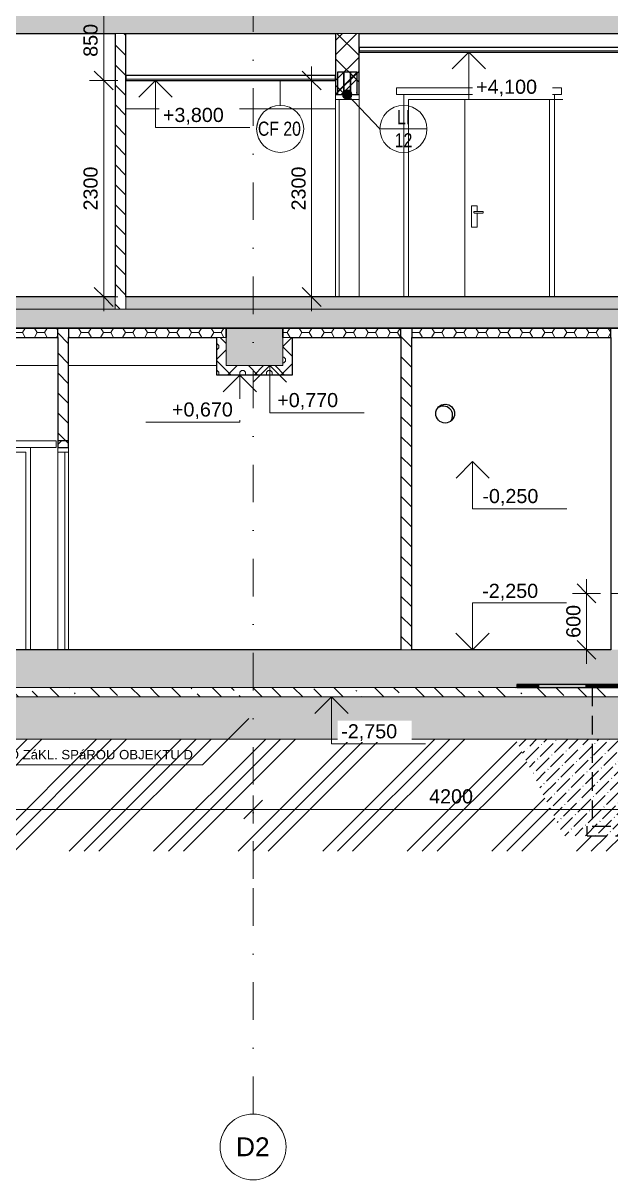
# Model space of a CAD drawing. Header units: millimetres. Extents: x 51291 to 245431, y -8645 to 72638.
# Drawn here: x 88856 to 95098, y -7883 to 4410 of the extents above; entities that cross this region are included whole.
import ezdxf

# ---------------------------------------------------------------- set-up
doc = ezdxf.new("R2010")
doc.units = ezdxf.units.MM
for name, pattern in [('HA_Dash_3mm-S1mm', [300, 200, -100]), ('HA_DashDot_10mm-S3mm', [1000, 400, -300, 0, -300]), ('HA_Dot-S4mm', [400, 0, -400])]:
    doc.linetypes.add(name, pattern=pattern)
for name, color, linetype, lineweight in [('A-____-____-DIMS', 9, 'Continuous', 5), ('A-____-____-DIMS-100', 9, 'Continuous', 5), ('A-CLNG-____-IDEN', 9, 'Continuous', 9), ('A-CLNG-____-MCUT', 9, 'Continuous', 25), ('A-CLNG-____-PATT', 9, 'Continuous', 25), ('A-DETL-____-HDLN', 9, 'HA_Dash_3mm-S1mm', 25), ('A-DETL-____-OTLN', 9, 'Continuous', 25), ('A-DETL-____-THIN', 9, 'Continuous', 9), ('A-DETL-GENF-OTLN', 9, 'Continuous', 9), ('A-DOOR-____-MCUT', 9, 'Continuous', 9), ('A-DOOR-____-OTLN', 9, 'Continuous', 9), ('A-DOOR-FRAM-MCUT', 9, 'Continuous', 9), ('A-DOOR-FRAM-OTLN', 9, 'Continuous', 9), ('A-FLOR-____-MCUT', 9, 'Continuous', 25), ('A-FLOR-____-PATT', 9, 'Continuous', 25), ('A-FLOR-LEVL-OTLN', 9, 'Continuous', 9), ('A-GENM-____-IDEN', 9, 'Continuous', 9), ('A-GENM-____-MCUT', 9, 'Continuous', 25), ('A-GENM-____-OTLN', 9, 'Continuous', 9), ('A-WALL-____-MCUT', 9, 'Continuous', 25), ('A-WALL-____-OTLN', 9, 'Continuous', 9), ('A-WALL-____-PATT', 9, 'Continuous', 25), ('G-____-____-DIMS', 9, 'Continuous', 5), ('G-____-____-TEXT', 9, 'Continuous', 5), ('I-FURN-____-OTLN', 9, 'Continuous', 9), ('I-WALL-____-MCUT', 9, 'Continuous', 25), ('I-WALL-____-OTLN', 9, 'Continuous', 9), ('S-BEAM-____-MCUT', 9, 'Continuous', 25), ('S-BEAM-____-OTLN', 9, 'Continuous', 9), ('S-GRID-____-IDEN', 9, 'Continuous', 9), ('S-GRID-____-OTLN', 9, 'Continuous', 5)]:
    doc.layers.add(name, color=color, linetype=linetype, lineweight=lineweight)
doc.styles.add('Arial', font='arial.ttf', dxfattribs={"height": 200})
doc.styles.add('Arial_1', font='arial.ttf', dxfattribs={"height": 150})
doc.styles.add('Arial_2', font='arial.ttf', dxfattribs={"height": 100})
doc.styles.add('Arial_3', font='arial.ttf', dxfattribs={"width": 0.8, "height": 150})
doc.dimstyles.new('Inner_Dimensions', dxfattribs={"dimscale": 304.8, "dimtxt": 153.03891, "dimasz": 0.656168, "dimexe": 0.492126, "dimexo": 0.0625, "dimgap": 0.065617, "dimtad": 1, "dimdec": 0, "dimzin": 0, "dimdsep": 46, "dimtxsty": 'Arial_1', "dimblk1": 'OBLIQUE', "dimblk2": 'OBLIQUE', "dimsah": 1, "dimcen": 0.09, "dimdle": 0.492126, "dimazin": 0, "dimtfac": 1, "dimtdec": 4, "dimtix": 1, "dimtmove": 0, "dimatfit": 3, "dimfxl": 0.492126, "dimfxlon": 1, "dimtvp": 1, "dimtolj": 1, "dimtzin": 0, "dimlwd": 9, "dimlwe": 9, "dimarcsym": 2})
pattern_1 = [(45, (-4372.11, 1865.4), (-176.777, 176.777), []), (45, (-4301.4, 1865.4), (-176.777, 176.777), []), (45, (-4159.98, 1865.4), (-106.066, 247.487), [100, -50, 3.353, -46.647])]
pattern_2 = [(135, (86778.3, 1865.4), (-106.066, -106.066), [])]
pattern_3 = [(0, (86778.3, 1865.4), (117.187, 67.658), [78.125, -156.25]), (120, (86778.3, 1865.4), (-117.18755, 67.6588), [78.125, -156.25]), (60, (86778.3, 1865.4), (0.00045, 135.3168), [0, -156.25, 78.125, 0])]
pattern_4 = [(45, (86778.3, 1865.4), (41.4322, 151.91765), [195.312, -39.062, 3.353, -35.71])]

# ---------------------------------------------------------------- blocks, each defined once
blk = doc.blocks.new('HA_DR_Single_Swing_Solid - In_BJ_900x2100_Vstup-2000314-ŘEZ D-D OBJEKT D')
at = {"layer": 'A-DOOR-____-MCUT', "color": 250}
for p, q in [((1023, 3600), (1023, 1500)), ((1063, 3600), (1023, 3600)), ((1063, 1500), (1063, 3600)), ((1023, 1500), (1063, 1500))]:
    blk.add_line(p, q, dxfattribs=at)
at = {"layer": 'A-DOOR-FRAM-MCUT', "color": 250}
for p, q in [((1023, 3650), (1023, 3600)), ((1273, 3650), (1023, 3650)), ((1023, 3600), (1273, 3600)), ((1273, 3600), (1273, 3650))]:
    blk.add_line(p, q, dxfattribs=at)
at = {"layer": 'A-DOOR-FRAM-OTLN', "color": 250}
blk.add_line((1273, 3600), (1273, 1500), dxfattribs=at)
blk = doc.blocks.new('HA_DR_Double_Swing_Solid_wCasing - In_OBJ_1500x2100_900-1771115-ŘEZ D-D OBJEKT D')
at = {"layer": 'A-DOOR-____-OTLN', "color": 250}
for p, q in [((2398, 3600), (2398, 1500)), ((2398, 1500), (2398, 3600)), ((2468, 2470), (2468, 2240)), ((2528, 2470), (2468, 2470)), ((2528, 2407), (2528, 2470)), ((2593, 2407), (2498, 2407)), ((2498, 2392), (2593, 2392)), ((2528, 2240), (2528, 2393)), ((2468, 2240), (2528, 2240))]:
    blk.add_line(p, q, dxfattribs=at)
for start_param, end_param in [(0, 1.570796), (1.570796, 3.141593)]:
    blk.add_ellipse((2593, 2400), major_axis=(0, 7.5), ratio=0.000002, start_param=start_param, end_param=end_param, dxfattribs=at)
for points, knots in [([(2491, 2400), (2491, 2401), (2491, 2402), (2491, 2403), (2492, 2404), (2492, 2404), (2493, 2405), (2493, 2405), (2494, 2406), (2494, 2406), (2495, 2407), (2495, 2407), (2496, 2407), (2496, 2407), (2497, 2407), (2497, 2407), (2498, 2407), (2498, 2407), (2498, 2407)], [0, 0, 0, 0, 0.0833333, 0.125, 0.1666667, 0.2083333, 0.2291667, 0.25, 0.2916667, 0.3333333, 0.3541667, 0.375, 0.3958333, 0.4166667, 0.4375, 0.4583333, 0.4791667, 0.5, 0.5, 0.5, 0.5]), ([(2498, 2392), (2498, 2392), (2498, 2393), (2497, 2393), (2497, 2393), (2496, 2393), (2496, 2393), (2495, 2393), (2495, 2393), (2494, 2394), (2494, 2394), (2493, 2394), (2493, 2395), (2493, 2395), (2492, 2396), (2492, 2396), (2491, 2397), (2491, 2398), (2491, 2399), (2491, 2400)], [0.5, 0.5, 0.5, 0.5, 0.5208333, 0.5416667, 0.5625, 0.5833333, 0.6041667, 0.625, 0.6458333, 0.6666667, 0.6875, 0.7083333, 0.75, 0.7708333, 0.7916667, 0.8333333, 0.875, 0.9166667, 1, 1, 1, 1])]:
    blk.add_open_spline(points, degree=3, knots=knots, dxfattribs=at)
at = {"layer": 'A-DOOR-FRAM-OTLN', "color": 250}
for p, q in [((1798, 1500), (1798, 3600)), ((1798, 3600), (3298, 3600)), ((3298, 1500), (3298, 3600))]:
    blk.add_line(p, q, dxfattribs=at)
blk = doc.blocks.new('NAB_Šatní_skříň_ADNS - 600x2000xšířka-1653405-ŘEZ D-D OBJEKT D')
at = {"layer": 'I-FURN-____-OTLN', "color": 250}
blk.add_line((-1202, 3500), (1023, 3500), dxfattribs=at)
blk = doc.blocks.new('TB_Porotherm KP11_5_1750mm - TB_Porotherm KP11_5_1750mm-1842302-ŘEZ D-D OBJEKT D')
at = {"layer": 'A-GENM-____-OTLN', "color": 250}
for p, q in [((1673, 3650), (1673, 3721)), ((1673, 3721), (3423, 3721)), ((3423, 3721), (3423, 3650)), ((3423, 3650), (1673, 3650))]:
    blk.add_line(p, q, dxfattribs=at)
blk = doc.blocks.new('TB_Porotherm KP7_1250mm - TB_Porotherm KP7_1250mm-V36-ŘEZ D-D OBJEKT D')
at = {"layer": 'A-GENM-____-OTLN', "lineweight": 5}
h = blk.add_hatch(dxfattribs=at)
h.set_pattern_fill('FP_27', color=256, style=0, pattern_type=2)
h.set_pattern_definition(pattern_1)
h.paths.add_polyline_path([(1183, 3650), (1183, 3888), (1113, 3888), (1113, 3650)])
at = {"layer": 'A-GENM-____-MCUT', "color": 10}
for p, q in [((1183, 3888), (1113, 3888)), ((1113, 3888), (1113, 3650)), ((1183, 3650), (1183, 3888)), ((1113, 3650), (1183, 3650))]:
    blk.add_line(p, q, dxfattribs=at)
blk = doc.blocks.new('TB_Porotherm KP7_1250mm - TB_Porotherm KP7_1250mm-V37-ŘEZ D-D OBJEKT D')
at = {"layer": 'A-GENM-____-OTLN', "lineweight": 5}
h = blk.add_hatch(dxfattribs=at)
h.set_pattern_fill('FP_27', color=256, style=0, pattern_type=2)
h.set_pattern_definition(pattern_1)
h.paths.add_polyline_path([(1253, 3650), (1253, 3888), (1183, 3888), (1183, 3650)])
at = {"layer": 'A-GENM-____-MCUT', "color": 10}
for p, q in [((1253, 3888), (1183, 3888)), ((1183, 3888), (1183, 3650)), ((1253, 3650), (1253, 3888)), ((1183, 3650), (1253, 3650))]:
    blk.add_line(p, q, dxfattribs=at)
blk = doc.blocks.new('TB_Porotherm KP7_1250mm - TB_Porotherm KP7_1250mm-V38-ŘEZ D-D OBJEKT D')
at = {"layer": 'A-GENM-____-OTLN', "lineweight": 5}
h = blk.add_hatch(dxfattribs=at)
h.set_pattern_fill('FP_27', color=256, style=0, pattern_type=2)
h.set_pattern_definition(pattern_1)
h.paths.add_polyline_path([(1113, 3650), (1113, 3888), (1043, 3888), (1043, 3650)])
at = {"layer": 'A-GENM-____-MCUT', "color": 10}
for p, q in [((1113, 3888), (1043, 3888)), ((1043, 3888), (1043, 3650)), ((1113, 3650), (1113, 3888)), ((1043, 3650), (1113, 3650))]:
    blk.add_line(p, q, dxfattribs=at)
blk = doc.blocks.new('185-01_OBJEKT D_Central_rvt-2-ŘEZ D-D OBJEKT D')
at = {"layer": 'A-FLOR-____-PATT', "lineweight": 9}
for points in [[(9251, 4300), (22158, 4300), (22158, 4520), (-5302, 4520), (-5302, 4300), (8692, 4300)], [(22158, 1170), (22158, 1370), (-5662, 1370), (-5662, 1170), (22118, 1170)]]:
    blk.add_hatch(color=254, dxfattribs=at).paths.add_polyline_path(points)
at = {"layer": 'A-FLOR-____-PATT', "lineweight": 5}
h = blk.add_hatch(color=7, dxfattribs=at)
h.paths.add_polyline_path([(-5302, 1370), (-1317, 1370), (-1317, 1500), (-5302, 1500), (-5302, 1387)])
h.paths.add_polyline_path([(21558, 1370), (21798, 1370), (21798, 1500), (-1202, 1500), (-1202, 1370), (20999, 1370)])
at = {"layer": 'A-WALL-____-PATT', "lineweight": 5}
h = blk.add_hatch(dxfattribs=at)
h.set_pattern_fill('FP_21', color=50, style=0, pattern_type=2)
h.set_pattern_definition([(135, (-4372.11, 1865.4), (-106.066, -106.066), [])])
h.paths.add_polyline_path([(-1317, 1370), (-1202, 1370), (-1202, 4300), (-1317, 4300), (-1317, 1500)])
h = blk.add_hatch(dxfattribs=at)
h.set_pattern_fill('FP_24', color=8, style=0, pattern_type=2)
h.set_pattern_definition([(45, (-4372.1, 1865.4), (-212.132, 212.132), []), (45, (-4222.1, 1865.4), (-212.132, 212.132), []), (315, (-4372.11, 1865.4), (141.4214, 141.4214), [])])
h.paths.add_polyline_path([(1273, 3650), (1273, 4300), (1023, 4300), (1023, 3650)])
at = {"layer": 'A-CLNG-____-MCUT', "color": 10}
for p, q in [((12218, 4152), (1273, 4152)), ((1273, 4152), (1273, 4100)), ((1273, 4100), (12218, 4100)), ((1023, 3852), (-1202, 3852)), ((-1202, 3852), (-1202, 3800)), ((1023, 3800), (1023, 3852)), ((-1202, 3800), (1023, 3800))]:
    blk.add_line(p, q, dxfattribs=at)
at = {"layer": 'A-CLNG-____-MCUT', "color": 250, "lineweight": 9}
for p, q in [((12218, 4116), (1273, 4116)), ((1023, 3816), (-1202, 3816))]:
    blk.add_line(p, q, dxfattribs=at)
at = {"layer": 'A-FLOR-____-MCUT', "color": 10}
for p, q in [((-5302, 4300), (-1317, 4300)), ((-1202, 4300), (1023, 4300)), ((1273, 4300), (12218, 4300)), ((-1317, 1500), (-5302, 1500)), ((20998, 1500), (-1202, 1500)), ((-5662, 1170), (22158, 1170))]:
    blk.add_line(p, q, dxfattribs=at)
at = {"layer": 'A-FLOR-____-MCUT', "color": 250, "lineweight": 9}
for p, q in [((-1317, 1370), (-1317, 1500)), ((-1202, 1500), (-1202, 1370)), ((-1317, 1370), (-5302, 1370)), ((-1202, 1370), (-1317, 1370)), ((21798, 1370), (-1202, 1370))]:
    blk.add_line(p, q, dxfattribs=at)
at = {"layer": 'A-WALL-____-MCUT', "color": 250, "lineweight": 9}
for p, q in [((-1202, 4300), (-1317, 4300)), ((1273, 4300), (1023, 4300)), ((-1317, 1500), (-1317, 1370)), ((-1202, 1370), (-1202, 1500)), ((-1317, 1370), (-1202, 1370))]:
    blk.add_line(p, q, dxfattribs=at)
at = {"layer": 'I-WALL-____-MCUT', "color": 10}
for p, q in [((-1317, 4300), (-1317, 1500)), ((-1202, 1500), (-1202, 4300)), ((1023, 4300), (1023, 3650)), ((1273, 3650), (1273, 4300)), ((1023, 3650), (1273, 3650))]:
    blk.add_line(p, q, dxfattribs=at)
at = {"layer": 'I-WALL-____-OTLN', "color": 250}
for p, q in [((1748, 1500), (1748, 3650)), ((1748, 3650), (3348, 3650)), ((3348, 3650), (3348, 1500))]:
    blk.add_line(p, q, dxfattribs=at)
at = {"layer": 'A-DOOR-____-OTLN', "color": 250, "lineweight": 9}
for name in ['HA_DR_Single_Swing_Solid - In_BJ_900x2100_Vstup-2000314-ŘEZ D-D OBJEKT D', 'HA_DR_Double_Swing_Solid_wCasing - In_OBJ_1500x2100_900-1771115-ŘEZ D-D OBJEKT D']:
    blk.add_blockref(name, (0, 0), dxfattribs=at)
at = {"layer": 'A-GENM-____-OTLN', "color": 250, "lineweight": 9}
for name in ['TB_Porotherm KP7_1250mm - TB_Porotherm KP7_1250mm-V38-ŘEZ D-D OBJEKT D', 'TB_Porotherm KP7_1250mm - TB_Porotherm KP7_1250mm-V36-ŘEZ D-D OBJEKT D', 'TB_Porotherm KP7_1250mm - TB_Porotherm KP7_1250mm-V37-ŘEZ D-D OBJEKT D', 'TB_Porotherm KP11_5_1750mm - TB_Porotherm KP11_5_1750mm-1842302-ŘEZ D-D OBJEKT D']:
    blk.add_blockref(name, (0, 0), dxfattribs=at)
at = {"layer": 'I-FURN-____-OTLN', "color": 250, "lineweight": 9}
blk.add_blockref('NAB_Šatní_skříň_ADNS - 600x2000xšířka-1653405-ŘEZ D-D OBJEKT D', (0, 0), dxfattribs=at)
blk = doc.blocks.new('HA_DR_Single_Swing_Solid - In_800x2100_SKLEP-2273963-ŘEZ D-D OBJEKT D')
at = {"layer": 'A-DOOR-____-MCUT'}
for p, q in [((-1812, -150), (-1852, -150)), ((-1852, -150), (-1852, -2250)), ((-1812, -2250), (-1812, -150)), ((-1852, -2250), (-1812, -2250))]:
    blk.add_line(p, q, dxfattribs=at)
at = {"layer": 'A-DOOR-FRAM-MCUT'}
for p, q in [((-1812, -100), (-1927, -100)), ((-1927, -100), (-1927, -150)), ((-1812, -150), (-1812, -100)), ((-1927, -150), (-1812, -150))]:
    blk.add_line(p, q, dxfattribs=at)
at = {"layer": 'A-DOOR-FRAM-OTLN'}
blk.add_line((-1927, -2250), (-1927, -150), dxfattribs=at)
blk = doc.blocks.new('HA_DR_Single_Swing_Solid - In_800x2100_SKLEP-V21-ŘEZ D-D OBJEKT D')
at = {"layer": 'A-DOOR-FRAM-OTLN'}
blk.add_line((-1927, -150), (-1927, -150), dxfattribs=at)
blk = doc.blocks.new('HA_DR_Single_Swing_Solid - In_800x2100_SKLEP-V22-ŘEZ D-D OBJEKT D')
at = {"layer": 'A-DOOR-FRAM-OTLN'}
for p, q in [((-3117, -100), (-3117, -2250)), ((-2217, -100), (-3117, -100)), ((-2217, -100), (-2217, -2250)), ((-3067, -2250), (-3067, -150)), ((-3067, -150), (-2267, -150)), ((-2267, -2250), (-2267, -150))]:
    blk.add_line(p, q, dxfattribs=at)
blk = doc.blocks.new('TB_Porotherm KP11_5_1250mm - TB_Porotherm KP11_5_1250mm-2113159-ŘEZ D-D OBJEKT D')
at = {"layer": 'A-GENM-____-OTLN', "lineweight": 5}
h = blk.add_hatch(dxfattribs=at)
h.set_pattern_fill('FP_27', color=256, style=0, pattern_type=2)
h.set_pattern_definition(pattern_1)
h.paths.add_polyline_path([(-1812, -100), (-1812, -29), (-1927, -29), (-1927, -100)])
at = {"layer": 'A-GENM-____-MCUT'}
for p, q in [((-1812, -29), (-1927, -29)), ((-1927, -29), (-1927, -100)), ((-1927, -100), (-1812, -100)), ((-1812, -100), (-1812, -29))]:
    blk.add_line(p, q, dxfattribs=at)
blk = doc.blocks.new('TB_Porotherm KP11_5_1250mm - TB_Porotherm KP11_5_1250mm-V65-ŘEZ D-D OBJEKT D')
at = {"layer": 'A-GENM-____-OTLN'}
for p, q in [((-3192, -100), (-3192, -29)), ((-3192, -29), (-1942, -29)), ((-3192, -100), (-1942, -100)), ((-1942, -29), (-1942, -100))]:
    blk.add_line(p, q, dxfattribs=at)
blk = doc.blocks.new('HA_GM_Opening_Circle_WallBased - Default-2285243-ŘEZ D-D OBJEKT D')
at = {"layer": 'A-DETL-GENF-OTLN', "lineweight": 25}
blk.add_circle((2188, 260), 100, dxfattribs=at)
blk.add_arc((2168, 240), 100, 323.1301, 126.8699, dxfattribs=at)
blk = doc.blocks.new('Grid - Radius 3_5mm-353793-ŘEZ D-D OBJEKT D')
at = {"layer": 'S-GRID-____-IDEN'}
blk.add_circle((-5402, -7533), 350, dxfattribs=at)
blk = doc.blocks.new('Spot Elevations - Default-792506-ŘEZ D-D OBJEKT D')
at = {"layer": 'G-____-____-DIMS', "lineweight": 9}
for p, q in [((5929, -1150), (4929, -1150)), ((4929, -1150), (4929, -1650)), ((4752, -1473), (4929, -1650)), ((4929, -1650), (5106, -1473))]:
    blk.add_line(p, q, dxfattribs=at)
blk = doc.blocks.new('Spot Elevations - Flipped-794089-ŘEZ D-D OBJEKT D')
at = {"layer": 'G-____-____-DIMS', "lineweight": 9}
for p, q in [((5062, 11123), (5238, 11300)), ((5238, 11300), (5415, 11123)), ((5238, 10800), (5238, 11300)), ((6238, 10800), (5238, 10800))]:
    blk.add_line(p, q, dxfattribs=at)
blk = doc.blocks.new('DIMBLOCK70-ŘEZ D-D OBJEKT D')
at = {"layer": 'A-____-____-DIMS-100', "lineweight": 9}
for p, q in [((94840, -1650), (94740, -1550)), ((94840, -1500), (94840, -2400)), ((94990, -1650), (94690, -1650)), ((94840, -1650), (94940, -1750)), ((94840, -1650), (94990, -1650)), ((94840, -2250), (94740, -2150)), ((94990, -2250), (94690, -2250)), ((94840, -2250), (94940, -2350)), ((94840, -2250), (94990, -2250))]:
    blk.add_line(p, q, dxfattribs=at)
at = {"layer": 'A-____-____-DIMS-100', "color": 0, "lineweight": 9, "insert": (94625, -2123), "char_height": 150, "width": 415.32, "attachment_point": 1, "rotation": 90, "line_spacing_factor": 0.941778, "style": 'Arial_1'}
blk.add_mtext('600', dxfattribs=at)
blk = doc.blocks.new('_Oblique')
at = {"color": 0, "linetype": 'ByBlock', "lineweight": -2}
blk.add_line((-0.5, -0.5), (0.5, 0.5), dxfattribs=at)
blk = doc.blocks.new('DIMBLOCK77-ŘEZ D-D OBJEKT D')
at = {"layer": 'A-____-____-DIMS-100', "lineweight": 9}
for p, q in [((85749, -3797), (85749, -4097)), ((85749, -3947), (85749, -3797)), ((91299, -3797), (91299, -4097)), ((91299, -3947), (91299, -3797)), ((85749, -3947), (85849, -3847)), ((91299, -3947), (91399, -3847)), ((85749, -3947), (85649, -4047)), ((85749, -3947), (91299, -3947)), ((91299, -3947), (91199, -4047))]:
    blk.add_line(p, q, dxfattribs=at)
at = {"layer": 'A-____-____-DIMS-100', "color": 0, "lineweight": 9, "insert": (88293, -3732), "char_height": 150, "width": 553.77, "attachment_point": 1, "line_spacing_factor": 0.941778, "style": 'Arial_1'}
blk.add_mtext('5550', dxfattribs=at)
blk = doc.blocks.new('DIMBLOCK78-ŘEZ D-D OBJEKT D')
at = {"layer": 'A-____-____-DIMS-100', "lineweight": 9}
for p, q in [((91299, -3797), (91299, -4097)), ((91299, -3947), (91299, -3797)), ((95498, -3797), (95498, -4097)), ((95498, -3947), (95498, -3797)), ((91299, -3947), (91399, -3847)), ((95498, -3947), (95598, -3847)), ((91299, -3947), (91199, -4047)), ((91299, -3947), (95498, -3947)), ((95498, -3947), (95398, -4047))]:
    blk.add_line(p, q, dxfattribs=at)
at = {"layer": 'A-____-____-DIMS-100', "color": 0, "lineweight": 9, "insert": (93168, -3732), "char_height": 150, "width": 553.77, "attachment_point": 1, "line_spacing_factor": 0.941778, "style": 'Arial_1'}
blk.add_mtext('4200', dxfattribs=at)
blk = doc.blocks.new('HA_Tag_Ceiling - Group _ Type Mark-1822524-ŘEZ D-D OBJEKT D')
at = {"layer": 'A-CLNG-____-IDEN'}
blk.add_line((-789, 9586), (-774, 9671), dxfattribs=at)
blk.add_circle((-539, 9586), 250, dxfattribs=at)
blk = doc.blocks.new('DIMBLOCK110-ŘEZ D-D OBJEKT D')
at = {"layer": 'A-____-____-DIMS-100', "lineweight": 9}
for p, q in [((89712, 4650), (89612, 4750)), ((89862, 4650), (89562, 4650)), ((89712, 4650), (89712, 3800)), ((89712, 4650), (89812, 4550)), ((89712, 4650), (89862, 4650)), ((89712, 3800), (89612, 3900)), ((89862, 3800), (89562, 3800)), ((89712, 3800), (89812, 3700)), ((89712, 3800), (89862, 3800))]:
    blk.add_line(p, q, dxfattribs=at)
at = {"layer": 'A-____-____-DIMS-100', "color": 0, "lineweight": 9, "insert": (89497, 4052), "char_height": 150, "width": 415.32, "attachment_point": 1, "rotation": 90, "line_spacing_factor": 0.941778, "style": 'Arial_1'}
blk.add_mtext('850', dxfattribs=at)
blk = doc.blocks.new('DIMBLOCK111-ŘEZ D-D OBJEKT D')
at = {"layer": 'A-____-____-DIMS-100', "lineweight": 9}
for p, q in [((89712, 3800), (89612, 3900)), ((89862, 3800), (89562, 3800)), ((89712, 3800), (89712, 1350)), ((89712, 3800), (89812, 3700)), ((89712, 3800), (89862, 3800)), ((89712, 1500), (89612, 1600)), ((89862, 1500), (89562, 1500)), ((89712, 1500), (89812, 1400)), ((89712, 1500), (89862, 1500))]:
    blk.add_line(p, q, dxfattribs=at)
at = {"layer": 'A-____-____-DIMS-100', "color": 0, "lineweight": 9, "insert": (89497, 2419), "char_height": 150, "width": 553.77, "attachment_point": 1, "rotation": 90, "line_spacing_factor": 0.941778, "style": 'Arial_1'}
blk.add_mtext('2300', dxfattribs=at)
blk = doc.blocks.new('DIMBLOCK115-ŘEZ D-D OBJEKT D')
at = {"layer": 'A-____-____-DIMS-100', "lineweight": 9}
for p, q in [((91920, 3950), (91920, 1350)), ((91920, 3800), (91820, 3900)), ((92070, 3800), (91770, 3800)), ((91920, 3800), (92020, 3700)), ((91920, 3800), (92070, 3800)), ((91920, 1500), (91820, 1600)), ((92070, 1500), (91770, 1500)), ((91920, 1500), (92020, 1400)), ((91920, 1500), (92070, 1500))]:
    blk.add_line(p, q, dxfattribs=at)
at = {"layer": 'A-____-____-DIMS-100', "color": 0, "lineweight": 9, "insert": (91706, 2419), "char_height": 150, "width": 553.77, "attachment_point": 1, "rotation": 90, "line_spacing_factor": 0.941778, "style": 'Arial_1'}
blk.add_mtext('2300', dxfattribs=at)
blk = doc.blocks.new('HA_TAG_GM_Products - Generic-588599-ŘEZ D-D OBJEKT D')
at = {"layer": 'A-GENM-____-IDEN'}
blk.add_line((-6294, 2137), (-5794, 2137), dxfattribs=at)
blk.add_circle((-6044, 2137), 250, dxfattribs=at)

msp = doc.modelspace()

# ---------------------------------------------------------------- hatches: boundary and pattern name
at = {"layer": 'A-CLNG-____-PATT', "lineweight": 5}
h = msp.add_hatch(dxfattribs=at)
h.set_pattern_fill('FP_29', color=256, style=0, pattern_type=2)
h.set_pattern_definition(pattern_3)
h.paths.add_polyline_path([(89223.5, 1070), (89223.5, 1170), (87743.5, 1170), (87743.5, 1070), (88654.4, 1070)])
h = msp.add_hatch(dxfattribs=at)
h.set_pattern_fill('FP_29', color=256, style=0, pattern_type=2)
h.set_pattern_definition(pattern_3)
h.paths.add_polyline_path([(90892, 1070), (91013.6, 1070), (91013.6, 1170), (89338.5, 1170), (89338.5, 1070), (89773.2, 1070)])
h = msp.add_hatch(dxfattribs=at)
h.set_pattern_fill('FP_29', color=256, style=0, pattern_type=2)
h.set_pattern_definition(pattern_3)
h.paths.add_polyline_path([(92868.4, 1070), (92868.4, 1170), (91613.6, 1170), (91613.6, 1070), (92010.8, 1070)])
h = msp.add_hatch(dxfattribs=at)
h.set_pattern_fill('FP_29', color=256, style=0, pattern_type=2)
h.set_pattern_definition(pattern_3)
h.paths.add_polyline_path([(95098.4, 1070), (95098.4, 1170), (92983.4, 1170), (92983.4, 1070), (94248.4, 1070)])
h = msp.add_hatch(dxfattribs=at)
h.set_pattern_fill('FP_31', color=256, angle=-270, style=0, pattern_type=2)
h.set_pattern_definition([(270, (99333.5, -2620), (1000, 6e-14), []), (270, (99323.5, -2620), (1000, 6e-14), []), (270, (99313.5, -2620), (1000, 6e-14), []), (270, (99303.5, -2620), (1000, 6e-14), []), (270, (99293.5, -2620), (1000, 6e-14), []), (270, (99283.5, -2620), (1000, 6e-14), []), (270, (99273.5, -2620), (1000, 6e-14), []), (270, (99263.5, -2620), (1000, 6e-14), []), (270, (99253.5, -2620), (1000, 6e-14), []), (270, (99243.5, -2620), (1000, 6e-14), []), (270, (99233.5, -2620), (1000, 6e-14), []), (270, (99223.5, -2620), (1000, 6e-14), []), (270, (99213.5, -2620), (1000, 6e-14), []), (270, (99203.5, -2620), (1000, 6e-14), []), (270, (99193.5, -2620), (1000, 6e-14), []), (270, (99183.5, -2620), (1000, 6e-14), []), (270, (99173.5, -2620), (1000, 6e-14), []), (270, (99163.5, -2620), (1000, 6e-14), []), (270, (99153.5, -2620), (1000, 6e-14), []), (270, (99143.5, -2620), (1000, 6e-14), []), (270, (99133.5, -2620), (1000, 6e-14), []), (270, (99123.5, -2620), (1000, 6e-14), []), (270, (99113.5, -2620), (1000, 6e-14), []), (270, (99103.5, -2620), (1000, 6e-14), []), (270, (99093.5, -2620), (1000, 6e-14), []), (270, (99083.5, -2620), (1000, 6e-14), []), (270, (99073.5, -2620), (1000, 6e-14), []), (270, (99063.5, -2620), (1000, 6e-14), []), (270, (99053.5, -2620), (1000, 6e-14), []), (270, (99043.5, -2620), (1000, 6e-14), []), (270, (99033.5, -2620), (1000, 6e-14), []), (270, (99023.5, -2620), (1000, 6e-14), []), (270, (99013.5, -2620), (1000, 6e-14), []), (270, (99003.5, -2620), (1000, 6e-14), []), (270, (98993.5, -2620), (1000, 6e-14), []), (270, (98983.5, -2620), (1000, 6e-14), []), (270, (98973.5, -2620), (1000, 6e-14), []), (270, (98963.5, -2620), (1000, 6e-14), []), (270, (98953.5, -2620), (1000, 6e-14), []), (270, (98943.5, -2620), (1000, 6e-14), []), (270, (98933.5, -2620), (1000, 6e-14), []), (270, (98923.5, -2620), (1000, 6e-14), []), (270, (98913.5, -2620), (1000, 6e-14), []), (270, (98903.5, -2620), (1000, 6e-14), []), (270, (98893.5, -2620), (1000, 6e-14), []), (270, (98883.5, -2620), (1000, 6e-14), []), (270, (98873.5, -2620), (1000, 6e-14), []), (270, (98863.5, -2620), (1000, 6e-14), []), (270, (98853.5, -2620), (1000, 6e-14), []), (270, (98843.5, -2620), (1000, 6e-14), []), (270, (98833.5, -2620), (1000, 6e-14), [])])
h.paths.add_polyline_path([(94098.4, -2650), (95498.4, -2650), (95498.4, -2620), (94098.4, -2620)])
at = {"layer": 'A-DETL-GENF-OTLN', "lineweight": 5}
h = msp.add_hatch(dxfattribs=at)
h.set_pattern_fill('FP_33', color=50, style=0, pattern_type=2)
h.set_pattern_definition([(45, (86778.3, 1865.4), (-449.013, 449.013), []), (45, (86937.05, 1865.4), (0, 898.026), []), (45, (86619.55, 1865.4), (0, 898.026), [])])
h.paths.add_polyline_path([(99842.4, -4390.7), (114228.6, -4390.7), (114228.6, -2600), (114093.6, -2600), (113653.1, -2590.5), (113325.9, -2556.1), (112957.2, -2648), (112607.9, -2560.9), (112451.2, -2600), (112003.4, -2631.7), (111844.2, -2615), (111558.9, -2522.3), (111170.8, -2619.1), (110233.1, -2553.5), (109760.4, -2636.9), (109263.1, -2584.6), (108405.3, -2645.4), (106286.6, -2571.4), (106048.4, -2600), (105778.7, -2600), (105628.2, -2618.1), (105369.6, -2590.9), (101870.7, -2675.6), (101755, -2537.7), (101253.9, -2600), (100633.9, -2645.9), (100333.2, -2536.5), (99748.2, -2598.8), (99440.9, -2600), (98840.9, -3200), (98328.4, -4225), (94598.4, -4225), (94085.9, -3200), (84548.6, -3200), (84548.6, -4390.7), (98840.9, -4390.7)])
h.paths.add_polyline_path([(117743.2, -4390.7), (117743.2, 1482.7), (117197.7, 1501.8), (117197.7, 1493.5), (117479.6, 1488.6), (117388.7, 449.5), (117388.7, 250), (116688.6, 250), (116688.6, 451.2), (116607.9, 1374.2), (115670.5, 1374.2), (114474.5, 1415.9), (114258.6, 1200), (114588.6, 1200), (114588.6, -4390.7), (114723.6, -4390.7)])
h.paths.add_polyline_path([(81941.7, -4390.7), (84248.6, -4390.7), (84248.6, -500), (84548.6, -500), (82978.8, 1069.8), (82878.1, 1068.7), (82797.7, 150), (82797.7, -50), (82146.1, -50), (82146.1, 151.2), (82068.5, 1038), (81941.7, 1033.6), (81941.7, -4359.2)])
h.paths.add_polyline_path([(82596.1, 150), (82597.7, 150), (82597.7, 1276.6), (82596.1, 1276.5), (82596.1, 449.5)])
h.paths.add_polyline_path([(82316.1, 150), (82316.1, 1046.6), (82307.5, 1046.3), (82307.5, 150)])
h = msp.add_hatch(dxfattribs=at)
h.set_pattern_fill('FP_22', color=50, style=0, pattern_type=2)
h.set_pattern_definition([(45, (86849, 1865.4), (-141.421, 141.421), []), (0, (87074.35, 1931.64), (141.421, 141.421), [25, -257.843]), (45, (87099.35, 1931.64), (-141.421, 141.421), [25, -175]), (90, (87117.03, 1949.32), (-141.421, 141.421), [25, -257.843]), (135, (87117.03, 1974.32), (-141.421, -141.421), [25, -175]), (0, (87074.35, 1992), (141.421, 141.421), [25, -257.843]), (45, (87056.67, 1974.32), (-141.421, 141.421), [25, -175]), (90, (87056.67, 1949.32), (-141.421, 141.421), [25, -257.843]), (135, (87074.35, 1931.64), (-141.421, -141.421), [25, -175]), (135, (87041.85, 1865.4), (-141.421, -141.421), [])])
h.paths.add_polyline_path([(91713.6, 670), (91713.6, 1070), (91613.6, 1070), (91613.6, 770), (91013.6, 770), (91013.6, 1070), (90913.6, 1070), (90913.6, 670), (91013.6, 670)])
h = msp.add_hatch(dxfattribs=at)
h.set_pattern_fill('FP_35', color=50, style=0, pattern_type=2)
h.set_pattern_definition(pattern_4)
h.paths.add_polyline_path([(98328.4, -4225), (98840.9, -3200), (99440.9, -2600), (96098.4, -2600), (95498.4, -3200), (94085.9, -3200), (94598.4, -4225), (97604.8, -4225)])
h = msp.add_hatch(dxfattribs=at)
h.set_pattern_fill('FP_35', color=50, style=0, pattern_type=2)
h.set_pattern_definition(pattern_4)
h.paths.add_polyline_path([(84548.6, -3200), (95498.4, -3200), (95948.4, -2750), (84548.6, -2750)])
at = {"layer": 'A-FLOR-____-PATT', "lineweight": 9}
msp.add_hatch(color=256, dxfattribs=at).paths.add_polyline_path([(95498.4, -2650), (95498.4, -2250), (85488.6, -2250), (85488.6, -2650), (95367.2, -2650)])
at = {"layer": 'A-FLOR-____-PATT', "lineweight": 5}
h = msp.add_hatch(dxfattribs=at)
h.set_pattern_fill('FP_28', color=256, style=0, pattern_type=2)
h.set_pattern_definition([(315, (86778.3, 1865.4), (215.526, 215.526), []), (315, (86778.3, 2068.6), (215.526, 215.526), [127, -76.2, 12.7, -76.2, -127]), (315, (86778.3, 2068.6), (215.526, 215.526), [-292.1, 127, 0])])
h.paths.add_polyline_path([(85488.6, -2750), (95498.4, -2750), (95498.4, -2650), (85488.6, -2650)])
at = {"layer": 'A-GENM-____-IDEN'}
h = msp.add_hatch(color=256, dxfattribs=at)
edge = h.paths.add_edge_path()
edge.add_arc((92298.6, 3650), 50, 0, 360)
at = {"layer": 'A-WALL-____-PATT', "lineweight": 5}
h = msp.add_hatch(dxfattribs=at)
h.set_pattern_fill('FP_21', color=256, style=0, pattern_type=2)
h.set_pattern_definition(pattern_2)
h.paths.add_polyline_path([(89338.5, -100), (89338.5, 1170), (89223.5, 1170), (89223.5, -100)])
h = msp.add_hatch(dxfattribs=at)
h.set_pattern_fill('FP_21', color=256, style=0, pattern_type=2)
h.set_pattern_definition(pattern_2)
h.paths.add_polyline_path([(92868.4, -2250), (92983.4, -2250), (92983.4, 1170), (92868.4, 1170), (92868.4, -2050.9)])
at = {"layer": 'S-BEAM-____-OTLN', "lineweight": 5}
msp.add_hatch(color=256, dxfattribs=at).paths.add_polyline_path([(91013.6, 770), (91613.6, 770), (91613.6, 1170), (91013.6, 1170), (91013.6, 1070)])

# ---------------------------------------------------------------- linework, layer by layer
at = {"layer": 'A-CLNG-____-IDEN'}
msp.add_line((91586.1, 3800), (91586.1, 3535.8), dxfattribs=at)
at = {"layer": 'A-CLNG-____-MCUT'}
for p, q in [((89223.5, 1170), (87743.5, 1170)), ((89223.5, 1070), (89223.5, 1170)), ((91013.6, 1170), (89338.5, 1170)), ((89338.5, 1170), (89338.5, 1070)), ((91013.6, 1070), (91013.6, 1170)), ((92868.4, 1170), (91613.6, 1170)), ((91613.6, 1170), (91613.6, 1070)), ((92868.4, 1070), (92868.4, 1170)), ((95098.4, 1170), (92983.4, 1170)), ((92983.4, 1170), (92983.4, 1070)), ((95098.4, 1070), (95098.4, 1170)), ((87743.5, 1070), (89223.5, 1070)), ((89338.5, 1070), (90913.6, 1070)), ((91713.6, 1070), (92868.4, 1070)), ((92983.4, 1070), (95098.4, 1070)), ((95498.4, -2620), (94098.4, -2620)), ((94098.4, -2620), (94098.4, -2650)), ((94098.4, -2650), (95498.4, -2650))]:
    msp.add_line(p, q, dxfattribs=at)
at = {"layer": 'A-DETL-____-HDLN'}
for p, q in [((94898.4, -2650), (94898.4, -4125)), ((94848.4, -4225), (94848.4, -4125)), ((94898.4, -4125), (98028.4, -4125)), ((94848.4, -4225), (98118.4, -4225))]:
    msp.add_line(p, q, dxfattribs=at)
at = {"layer": 'A-DETL-____-OTLN'}
for p, q in [((90913.6, 670), (90913.6, 1070)), ((91713.6, 1070), (91713.6, 670)), ((91013.6, 670), (90913.6, 670)), ((91713.6, 670), (91013.6, 670))]:
    msp.add_line(p, q, dxfattribs=at)
at = {"layer": 'A-DETL-____-THIN'}
for p, q in [((90913.6, 1070), (91013.6, 1070)), ((91013.6, 1070), (91013.6, 770)), ((91613.6, 770), (91613.6, 1070)), ((91613.6, 1070), (91713.6, 1070)), ((91013.6, 770), (91613.6, 770)), ((95498.4, -2750), (84705.7, -2750)), ((91254.7, -2978.5), (90759.8, -3473.5)), ((85155.7, -3200), (95498.4, -3200)), ((90759.8, -3473.5), (85839.8, -3473.5))]:
    msp.add_line(p, q, dxfattribs=at)
at = {"layer": 'A-FLOR-____-MCUT'}
for p, q in [((95098.4, -1650), (95098.4, -2050)), ((92868.4, -2250), (85738.6, -2250)), ((95098.4, -2250), (92983.4, -2250))]:
    msp.add_line(p, q, dxfattribs=at)
at = {"layer": 'A-FLOR-____-MCUT', "lineweight": 9}
for p, q in [((95298.4, -1650), (95098.4, -1650)), ((85488.6, -2650), (94098.4, -2650))]:
    msp.add_line(p, q, dxfattribs=at)
at = {"layer": 'A-FLOR-LEVL-OTLN', "linetype": 'HA_Dot-S4mm', "lineweight": 5}
msp.add_line((80522, 1500), (117427.4, 1500), dxfattribs=at)
at = {"layer": 'A-GENM-____-IDEN'}
msp.add_line((92298.6, 3650), (92645.2, 3285.8), dxfattribs=at)
msp.add_circle((92298.6, 3650), 50, dxfattribs=at)
at = {"layer": 'A-WALL-____-MCUT'}
msp.add_line((95098.4, -2050), (95098.4, -2250), dxfattribs=at)
at = {"layer": 'A-WALL-____-MCUT', "lineweight": 9}
msp.add_line((92868.4, -2250), (92983.4, -2250), dxfattribs=at)
at = {"layer": 'A-WALL-____-OTLN'}
for start, end in [(0, 180), (180, 360), (156.68787, 161.97703), (138.02297, 143.31213), (96.68787, 101.97703), (78.02297, 83.31213), (36.68787, 41.97703), (18.02297, 23.31213), (198.02297, 203.31213), (216.68787, 221.97703), (258.02297, 263.31213), (276.68787, 281.97703), (318.02297, 323.31213), (336.68787, 341.97703)]:
    msp.add_arc((93338.4, 260), 100, start, end, dxfattribs=at)
at = {"layer": 'G-____-____-DIMS', "lineweight": 9}
for p, q in [((91109, 670), (91140.7, 670)), ((91140.7, 670), (91158.8, 670))]:
    msp.add_line(p, q, dxfattribs=at)
at = {"layer": 'I-WALL-____-MCUT'}
for p, q in [((89338.5, 1170), (89223.5, 1170)), ((92983.4, 1170), (92868.4, 1170)), ((95298.4, 1170), (95098.4, 1170)), ((89223.5, 1070), (89223.5, -100)), ((89338.5, -100), (89338.5, 1070)), ((92868.4, 1070), (92868.4, -2250)), ((92983.4, -2250), (92983.4, 1070)), ((95098.4, 1070), (95098.4, -1650)), ((89223.5, -100), (89338.5, -100))]:
    msp.add_line(p, q, dxfattribs=at)
at = {"layer": 'I-WALL-____-OTLN'}
for p, q in [((90913.6, 770), (89338.5, 770)), ((88033.4, -100), (88933.4, -100)), ((88933.4, -100), (88933.4, -2250))]:
    msp.add_line(p, q, dxfattribs=at)
at = {"layer": 'S-BEAM-____-MCUT'}
for p, q in [((91013.6, 1170), (91013.6, 1070)), ((91613.6, 1170), (91013.6, 1170)), ((91613.6, 1070), (91613.6, 1170))]:
    msp.add_line(p, q, dxfattribs=at)
at = {"layer": 'S-BEAM-____-OTLN'}
for p, q in [((87743.5, 770), (89223.5, 770)), ((89338.5, 770), (90913.6, 770))]:
    msp.add_line(p, q, dxfattribs=at)
at = {"layer": 'S-GRID-____-OTLN', "linetype": 'HA_DashDot_10mm-S3mm', "lineweight": 9}
for p, q in [((91298.6, -4682.8), (91298.6, 12950.5)), ((91298.6, -7182.8), (91298.6, -4682.8))]:
    msp.add_line(p, q, dxfattribs=at)

# ---------------------------------------------------------------- block references
at = {"lineweight": 5}
msp.add_blockref('185-01_OBJEKT D_Central_rvt-2-ŘEZ D-D OBJEKT D', (91150.4, 0), dxfattribs=at)
at = {"layer": 'A-CLNG-____-IDEN'}
msp.add_blockref('HA_Tag_Ceiling - Group _ Type Mark-1822524-ŘEZ D-D OBJEKT D', (92125.4, -6300), dxfattribs=at)
at = {"layer": 'A-DOOR-____-OTLN'}
for name in ['HA_DR_Single_Swing_Solid - In_800x2100_SKLEP-V22-ŘEZ D-D OBJEKT D', 'HA_DR_Single_Swing_Solid - In_800x2100_SKLEP-2273963-ŘEZ D-D OBJEKT D', 'HA_DR_Single_Swing_Solid - In_800x2100_SKLEP-V21-ŘEZ D-D OBJEKT D']:
    msp.add_blockref(name, (91150.4, 0), dxfattribs=at)
at = {"layer": 'A-GENM-____-IDEN'}
msp.add_blockref('HA_TAG_GM_Products - Generic-588599-ŘEZ D-D OBJEKT D', (98939.2, 1148.4), dxfattribs=at)
at = {"layer": 'A-GENM-____-OTLN'}
for name in ['HA_GM_Opening_Circle_WallBased - Default-2285243-ŘEZ D-D OBJEKT D', 'TB_Porotherm KP11_5_1250mm - TB_Porotherm KP11_5_1250mm-V65-ŘEZ D-D OBJEKT D']:
    msp.add_blockref(name, (91150.4, 0), dxfattribs=at)
at = {"layer": 'A-GENM-____-OTLN', "linetype": 'HA_Dash_3mm-S1mm'}
msp.add_blockref('TB_Porotherm KP11_5_1250mm - TB_Porotherm KP11_5_1250mm-2113159-ŘEZ D-D OBJEKT D', (91150.4, 0), dxfattribs=at)
at = {"layer": 'G-____-____-DIMS', "lineweight": 9}
for name, p in [('Spot Elevations - Flipped-794089-ŘEZ D-D OBJEKT D', (88351.5, -7200)), ('Spot Elevations - Flipped-794089-ŘEZ D-D OBJEKT D', (85024.2, -7500)), ('Spot Elevations - Flipped-794089-ŘEZ D-D OBJEKT D', (86238.6, -10530)), ('Spot Elevations - Flipped-794089-ŘEZ D-D OBJEKT D', (88391.8, -11550)), ('Spot Elevations - Default-792506-ŘEZ D-D OBJEKT D', (88699.2, -600)), ('Spot Elevations - Flipped-794089-ŘEZ D-D OBJEKT D', (86892.4, -14050))]:
    msp.add_blockref(name, p, dxfattribs=at)
at = {"layer": 'G-____-____-DIMS', "lineweight": 9, "extrusion": (0, 0, -1)}
msp.add_blockref('Spot Elevations - Flipped-794089-ŘEZ D-D OBJEKT D', (-96397.2, -10630), dxfattribs=at)
at = {"layer": 'S-GRID-____-IDEN'}
msp.add_blockref('Grid - Radius 3_5mm-353793-ŘEZ D-D OBJEKT D', (96700.4, 0), dxfattribs=at)

# ---------------------------------------------------------------- texts
at = {"layer": 'A-CLNG-____-IDEN', "lineweight": 5, "insert": (91350, 3363.1), "char_height": 150, "width": 564.388, "attachment_point": 1, "style": 'Arial_3'}
msp.add_mtext('CF 20', dxfattribs=at)
at = {"layer": 'A-GENM-____-IDEN', "lineweight": 5, "char_height": 150, "attachment_point": 1, "style": 'Arial_3'}
for s, insert, width in [('LI', (92827.6, 3486), 173.164), ('12', (92803.6, 3240.5), 230.886)]:
    msp.add_mtext(s, dxfattribs=dict(at, insert=insert, width=width))
at = {"layer": 'G-____-____-TEXT', "color": 7, "lineweight": 9, "insert": (87965.9, -3313.8), "char_height": 100, "width": 3246.834, "attachment_point": 1, "style": 'Arial_2'}
msp.add_mtext(' 550MM POD ZáKL. SPáROU OBJEKTU D', dxfattribs=at)
at = {"layer": 'S-GRID-____-IDEN', "lineweight": 5, "insert": (91116.9, -7431.4), "char_height": 200, "width": 440.928, "attachment_point": 1, "style": 'Arial'}
msp.add_mtext('D2', dxfattribs=at)

# ---------------------------------------------------------------- dimensions: what is measured, and where the dimension line sits
at = {"layer": 'A-____-____-DIMS', "lineweight": 9}
for base, p1, p2, override, picture, middle in [((89711.8, 3800), (89861.8, 4650), (89861.8, 3800), {"dimpost": '<>', "dimfxl": 850}, 'DIMBLOCK110-ŘEZ D-D OBJEKT D', (89615.2, 4225)), ((91920.3, 1500), (92070.3, 3800), (92070.3, 1500), {"dimpost": '<>', "dimfxl": 2300}, 'DIMBLOCK115-ŘEZ D-D OBJEKT D', (91823.6, 2650)), ((89711.8, 1500), (89861.8, 3800), (89861.8, 1500), {"dimpost": '<>', "dimfxl": 2300}, 'DIMBLOCK111-ŘEZ D-D OBJEKT D', (89615.2, 2650)), ((94839.6, -2250), (94989.6, -1650), (94989.6, -2250), {"dimpost": '<>', "dimfxl": 600}, 'DIMBLOCK70-ŘEZ D-D OBJEKT D', (94743.1, -1950))]:
    dim = msp.add_linear_dim(base=base, p1=p1, p2=p2, angle=90, dimstyle='Inner_Dimensions', override=override, dxfattribs=at)
    dim.commit()
    dim.dimension.update_dxf_attribs({"geometry": picture, "text_midpoint": middle})
for base, p1, p2, override, picture, middle in [((91298.6, -3946.9), (85748.6, -3796.9), (91298.6, -3796.9), {"dimpost": '<>', "dimfxl": 5550}, 'DIMBLOCK77-ŘEZ D-D OBJEKT D', (88523.6, -3850.4)), ((95498.4, -3946.9), (91298.6, -3796.9), (95498.4, -3796.9), {"dimpost": '<>', "dimfxl": 4199.826935}, 'DIMBLOCK78-ŘEZ D-D OBJEKT D', (93398.5, -3850.4))]:
    dim = msp.add_linear_dim(base=base, p1=p1, p2=p2, dimstyle='Inner_Dimensions', override=override, dxfattribs=at)
    dim.commit()
    dim.dimension.update_dxf_attribs({"geometry": picture, "text_midpoint": middle})

# ---------------------------------------------------------------- next in the draw order: texts
at = {"layer": 'G-____-____-DIMS', "lineweight": 9, "char_height": 150, "attachment_point": 1, "line_spacing_factor": 0.941778, "style": 'Arial_1', "bg_fill": 3, "box_fill_scale": 1.25, "bg_fill_color": 256, "bg_fill_true_color": 13158600, "bg_fill_transparency": 0}
for s, insert, width in [('+4,100', (93667.7, 3809.3), 773.133), ('+3,800', (90340.5, 3509.3), 773.133), ('+0,770', (91554.8, 479.3), 773.133), ('+0,670', (90436.6, 379.3), 773.133), ('-0,250', (93734.1, -540.7), 710.695), ('-2,250', (93732.1, -1548.2), 710.695), ('-2,750', (92234.6, -3040.7), 710.695)]:
    msp.add_mtext(s, dxfattribs=dict(at, insert=insert, width=width))

doc.saveas('drawing.dxf')
